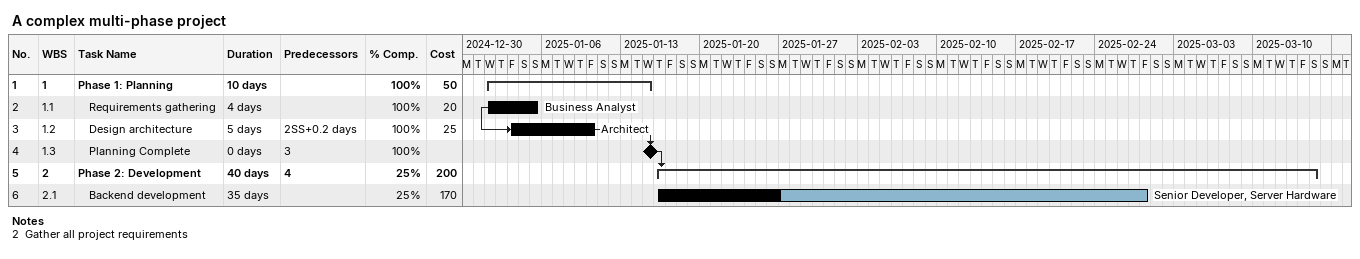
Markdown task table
A complex multi-phase project

| ID | WBS | Task | Duration | Start | Finish | Predecessors | Resources | % complete | Cost |
|---|---|---|---|---|---|---|---|---|---|
| 1 | 1 | **Phase 1: Planning** | 10d | 2025-01-01 | 2025-01-15 |  |  | 100 | 50 |
| 2 | 1.1 | Requirements gathering | 4d | 2025-01-01 | 2025-01-05 |  | Business Analyst | 100 | 20 |
| 3 | 1.2 | Design architecture | 5d | 2025-01-03 | 2025-01-10 | 2SS+0.2d | Architect | 100 | 25 |
| 4 | 1.3 | Planning Complete | 0d | 2025-01-15 | 2025-01-15 | 3 |  | 100 |  |
| 5 | 2 | **Phase 2: Development** | 40d | 2025-01-16 | 2025-03-15 | 4 |  | 25 | 200 |
| 6 | 2.1 | Backend development | 35d | 2025-01-16 | 2025-02-28 |  | Senior Developer, Server Hardware | 25 | 170 |

Notes
- 2: Gather all project requirements
